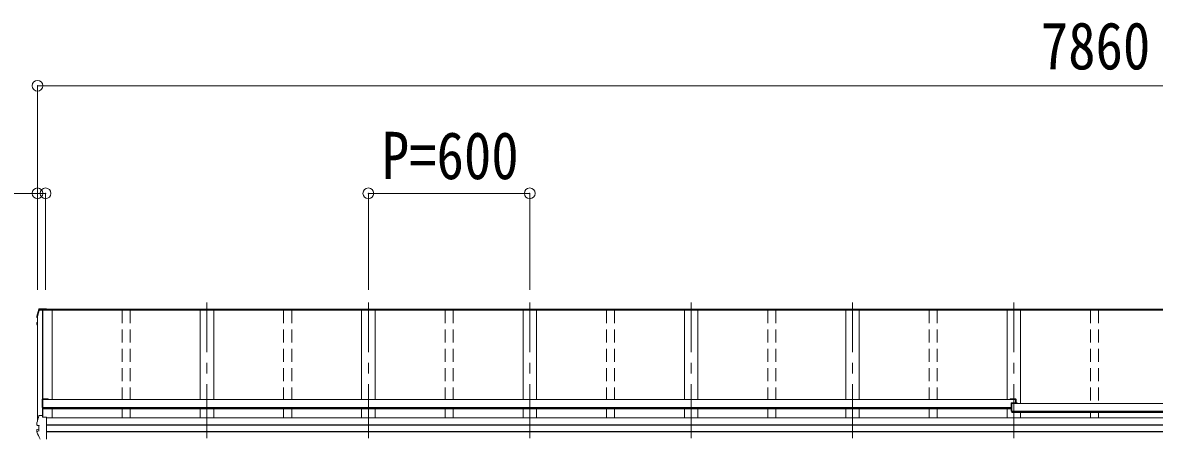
# Model space of a CAD drawing. Units: millimetres at full size, sheet at 1:40; details may follow other scales. Extents: x -11243 to 11243, y -7760 to 7760.
# Drawn here: x -8832 to -4624, y -1997 to -452 of the extents above; entities that cross this region are included whole.
import ezdxf
from ezdxf.enums import TextEntityAlignment as Align

# ---------------------------------------------------------------- set-up
doc = ezdxf.new("R2010")
doc.units = ezdxf.units.MM
doc.header["$LTSCALE"] = 40
doc.header["$PDMODE"] = 32
doc.header["$PDSIZE"] = 40
doc.linetypes.add('CHAIN1', pattern=[8, 5, -1, 1, -1])
doc.linetypes.add('DASHED1', pattern=[1.8, 1.2, -0.6])
for name, color, linetype, lineweight in [('0-1_本体', 5, 'CHAIN1', 9), ('0-3_ELV2', 4, 'Continuous', 9), ('0-6_OTH_LINE', 6, 'Continuous', 9)]:
    doc.layers.add(name, color=color, linetype=linetype, lineweight=lineweight)
doc.styles.add('ＭＳ ゴシック', font='')
doc.styles.get('ＭＳ ゴシック').set_extended_font_data('MS Gothic')

msp = doc.modelspace()

# ---------------------------------------------------------------- linework, layer by layer
at = {"layer": '0-1_本体'}
for p, q in [((-8146.53, -1996.57), (-8146.53, -1492.39)), ((-7546.53, -1996.57), (-7546.53, -1492.39)), ((-6946.53, -1996.57), (-6946.53, -1492.39)), ((-6346.53, -1996.57), (-6346.53, -1492.39)), ((-5746.53, -1996.57), (-5746.53, -1492.39)), ((-5146.53, -1996.57), (-5146.53, -1492.39))]:
    msp.add_line(p, q, dxfattribs=at)
at = {"layer": '0-3_ELV2'}
for p, q in [((-8778.84, -1547.59), (-8778.84, -1543.54)), ((-8778.8, -1543.22), (-8776.48, -1534.37)), ((-8777.79, -1548.86), (-8776.53, -1549.1)), ((-8776.53, -1547.58), (-8777.3, -1547.43)), ((-8776.53, -1547.23), (-8777.21, -1547.1)), ((-8776.53, -1544.28), (-8776.53, -1931.15)), ((-8776.48, -1534.37), (-8774.02, -1525.61)), ((-8774.02, -1525.61), (-8771.4, -1516.94)), ((-8721.53, -1520.92), (-8769.97, -1520.92)), ((-8757.5, -1520.77), (-8769.92, -1520.77)), ((-8769.77, -1519.27), (-8757.73, -1519.27)), ((-8768.53, -1515.66), (-8768.53, -1515.65)), ((-8768.53, -1515.66), (-8743.53, -1515.66)), ((-8768.53, -1515.66), (-8768.53, -1515.66)), ((-8757.73, -1518.18), (-8757.35, -1520.68)), ((-8757.73, -1519.27), (-8757.73, -1518.18)), ((-8743.53, -1518.18), (-8757.73, -1518.18)), ((-8757.73, -1519.27), (-8757.5, -1520.77)), ((-8757.5, -1520.77), (-8757.5, -1520.42)), ((-8757.43, -1520.92), (-8757.43, -1914.34)), ((-8746.53, -1520.68), (-8757.35, -1520.68)), ((-8756.83, -1918.29), (-8756.83, -1520.92)), ((-946.53, -1520.01), (-8746.53, -1520.01)), ((-946.53, -1520.91), (-8746.53, -1520.91)), ((-8743.53, -1519.68), (-8743.53, -1515.66)), ((-949.53, -1517.74), (-8743.53, -1517.74)), ((-8721.53, -1520.83), (-8721.53, -1853.27)), ((-8171.53, -1520.83), (-8171.53, -1853.27)), ((-8121.53, -1520.83), (-8121.53, -1853.27)), ((-7571.53, -1520.83), (-7571.53, -1853.27)), ((-7521.53, -1520.83), (-7521.53, -1853.27)), ((-6971.53, -1520.83), (-6971.53, -1853.27)), ((-6921.53, -1520.83), (-6921.53, -1853.27)), ((-6371.53, -1520.83), (-6371.53, -1853.27)), ((-6321.53, -1520.83), (-6321.53, -1853.27)), ((-5771.53, -1520.83), (-5771.53, -1853.27)), ((-5721.53, -1520.83), (-5721.53, -1853.27)), ((-5171.53, -1520.83), (-5171.53, -1853.27)), ((-5121.53, -1520.83), (-5121.53, -1867.39)), ((-8778.94, -1572.62), (-8778.94, -1568.56)), ((-8776.53, -1571.08), (-8777.89, -1571.35)), ((-8776.53, -1572.61), (-8777.37, -1572.77)), ((-8776.53, -1566.99), (-8777.36, -1567.09)), ((-8777.36, -1567.09), (-8777.36, -1567.09)), ((-8736.83, -1851.11), (-8756.83, -1851.11)), ((-8736.83, -1851.11), (-8736.83, -1853.27)), ((-5160.73, -1851.11), (-5140.73, -1851.11)), ((-5160.73, -1851.11), (-5160.73, -1853.27)), ((-8758.83, -1853.11), (-8758.83, -1882.57)), ((-8756.83, -1882.57), (-8758.83, -1882.57)), ((-8736.83, -1852.65), (-8756.83, -1852.65)), ((-5140.73, -1853.27), (-8756.83, -1853.27)), ((-5156.53, -1882.3), (-8756.83, -1882.3)), ((-5156.53, -1884.05), (-8756.83, -1884.05)), ((-5156.53, -1887.16), (-8756.83, -1887.16)), ((-8721.53, -1887.16), (-8721.53, -1920.83)), ((-8171.53, -1887.16), (-8171.53, -1920.83)), ((-8121.53, -1887.16), (-8121.53, -1920.83)), ((-7571.53, -1887.16), (-7571.53, -1920.83)), ((-7521.53, -1887.16), (-7521.53, -1920.83)), ((-6971.53, -1887.16), (-6971.53, -1920.83)), ((-6921.53, -1887.16), (-6921.53, -1920.83)), ((-6371.53, -1887.16), (-6371.53, -1920.83)), ((-6321.53, -1887.16), (-6321.53, -1920.83)), ((-5771.53, -1887.16), (-5771.53, -1920.83)), ((-5721.53, -1887.16), (-5721.53, -1920.83)), ((-5171.53, -1887.16), (-5171.53, -1920.83)), ((-5160.73, -1852.65), (-5140.73, -1852.65)), ((-5156.53, -1867.23), (-5156.53, -1896.69)), ((-5134.53, -1865.23), (-5154.53, -1865.23)), ((-5154.53, -1901.28), (-5154.53, -1866.77)), ((-5134.53, -1866.77), (-5154.53, -1866.77)), ((-4538.53, -1867.39), (-5154.53, -1867.39)), ((-5140.73, -1865.23), (-5140.73, -1852.65)), ((-5138.73, -1853.11), (-5138.73, -1865.23)), ((-5134.53, -1865.23), (-5134.53, -1867.39)), ((-8769.77, -1912.02), (-8757.73, -1912.02)), ((-8757.5, -1913.52), (-8757.73, -1912.02)), ((-8757.5, -1913.52), (-8757.5, -1913.87)), ((-8756.77, -1918.65), (-8757.5, -1913.87)), ((-8756.79, -1918.65), (-8757.35, -1914.97)), ((-8757.35, -1918.65), (-8757.35, -1914.97)), ((-8743.53, -2001.07), (-8743.53, -1918.65)), ((-949.53, -1920.83), (-8743.53, -1920.83)), ((-5154.53, -1896.69), (-5156.53, -1896.69)), ((-4538.53, -1896.42), (-5154.53, -1896.42)), ((-4538.53, -1898.17), (-5154.53, -1898.17)), ((-4538.53, -1901.28), (-5154.53, -1901.28)), ((-5121.53, -1901.28), (-5121.53, -1920.83)), ((-8778.94, -1972.76), (-8778.94, -1965.37)), ((-8778.84, -1947.72), (-8778.84, -1940.34)), ((-8777.89, -1964.09), (-8771.93, -1962.94)), ((-8777.36, -1971.48), (-8770.96, -1969.78)), ((-8777.36, -1971.48), (-8777.36, -1971.48)), ((-8777.22, -1949.19), (-8777.21, -1949.19)), ((-8770.96, -1949.97), (-8777.21, -1949.19)), ((-8771.53, -1950.1), (-8771.53, -1969.31)), ((-8770.96, -1949.97), (-8770.96, -1949.97)), ((-8770.96, -1969.78), (-8770.96, -1969.78)), ((-949.53, -1947.35), (-8743.53, -1947.35)), ((-949.53, -1948.24), (-8743.53, -1948.24)), ((-949.53, -1971.46), (-8743.53, -1971.46)), ((-949.53, -1973.39), (-8743.53, -1973.39))]:
    msp.add_line(p, q, dxfattribs=at)
at = {"layer": '0-3_ELV2', "linetype": 'DASHED1'}
for p, q in [((-8461.53, -1520.83), (-8461.53, -1853.27)), ((-8431.53, -1520.83), (-8431.53, -1853.27)), ((-7861.53, -1520.83), (-7861.53, -1853.27)), ((-7831.53, -1520.83), (-7831.53, -1853.27)), ((-7261.53, -1520.83), (-7261.53, -1853.27)), ((-7231.53, -1520.83), (-7231.53, -1853.27)), ((-6661.53, -1520.83), (-6661.53, -1853.27)), ((-6631.53, -1520.83), (-6631.53, -1853.27)), ((-6061.53, -1520.83), (-6061.53, -1853.27)), ((-6031.53, -1520.83), (-6031.53, -1853.27)), ((-5461.53, -1520.83), (-5461.53, -1853.27)), ((-5431.53, -1520.83), (-5431.53, -1853.27)), ((-4861.53, -1520.83), (-4861.53, -1867.39)), ((-4831.53, -1520.83), (-4831.53, -1867.39)), ((-8461.53, -1887.16), (-8461.53, -1920.83)), ((-8431.53, -1887.16), (-8431.53, -1920.83)), ((-7861.53, -1887.16), (-7861.53, -1920.83)), ((-7831.53, -1887.16), (-7831.53, -1920.83)), ((-7261.53, -1887.16), (-7261.53, -1920.83)), ((-7231.53, -1887.16), (-7231.53, -1920.83)), ((-6661.53, -1887.16), (-6661.53, -1920.83)), ((-6631.53, -1887.16), (-6631.53, -1920.83)), ((-6061.53, -1887.16), (-6061.53, -1920.83)), ((-6031.53, -1887.16), (-6031.53, -1920.83)), ((-5461.53, -1887.16), (-5461.53, -1920.83)), ((-5431.53, -1887.16), (-5431.53, -1920.83)), ((-4861.53, -1901.28), (-4861.53, -1920.83)), ((-4831.53, -1901.28), (-4831.53, -1920.83))]:
    msp.add_line(p, q, dxfattribs=at)
at = {"layer": '0-3_ELV2'}
for points in [[(-8778.8, -1543.23), (-8778.84, -1543.49), (-8778.84, -1543.54)], [(-8771.39, -1516.93), (-8771.27, -1516.64), (-8771.1, -1516.37), (-8770.88, -1516.15), (-8770.62, -1515.96), (-8770.35, -1515.83), (-8770.08, -1515.75), (-8769.84, -1515.71), (-8769.62, -1515.69), (-8769.36, -1515.67), (-8769.08, -1515.66), (-8768.77, -1515.65), (-8768.45, -1515.65)], [(-8743.53, -1519.68), (-8746.53, -1519.68), (-8746.53, -1520.68)], [(-8776.53, -1578.82), (-8777.45, -1576.59), (-8778.85, -1573.1)], [(-8743.53, -1918.65), (-8757.73, -1918.65), (-8757.73, -1912.02)], [(-8778.84, -1973.26), (-8778.91, -1973.1), (-8778.95, -1972.92), (-8778.94, -1972.75)], [(-8778.85, -1973.24), (-8776, -1980.06), (-8773.05, -1986.79), (-8770.01, -1993.44), (-8766.89, -2000)], [(-8778.8, -1940.03), (-8778.84, -1940.28), (-8778.84, -1940.34)], [(-8778.84, -1947.76), (-8778.84, -1947.67), (-8778.8, -1947.41)], [(-8777.3, -1949.18), (-8777.58, -1949.1), (-8777.82, -1949.03), (-8778.05, -1948.93), (-8778.33, -1948.76), (-8778.59, -1948.49), (-8778.77, -1948.14), (-8778.83, -1947.76)], [(-8778.04, -1973.46), (-8778.14, -1973.13), (-8778.16, -1972.77), (-8778.12, -1972.41), (-8778, -1972.08), (-8777.83, -1971.8), (-8777.61, -1971.6), (-8777.36, -1971.48)], [(-8777.22, -1949.19), (-8777.44, -1949.12), (-8777.65, -1948.98), (-8777.82, -1948.76), (-8777.94, -1948.48), (-8778.01, -1948.17), (-8778.02, -1947.84), (-8777.97, -1947.52)], [(-8771.53, -1950.1), (-8771.54, -1949.98), (-8771.58, -1949.89)], [(-8770.96, -1949.97), (-8770.88, -1949.99), (-8770.8, -1950.04), (-8770.74, -1950.12), (-8770.69, -1950.22), (-8770.66, -1950.33), (-8770.65, -1950.44)], [(-8770.96, -1969.78), (-8770.88, -1969.75), (-8770.8, -1969.68), (-8770.74, -1969.6), (-8770.69, -1969.5), (-8770.66, -1969.38), (-8770.65, -1969.26)]]:
    msp.add_lwpolyline(points, dxfattribs=at)
for centre, radius, start, end in [((-8777.54, -1547.59), 1.3, 166.2046, 259.10358), ((-8293.52, -1666.93), 499.82, 162.96047, 166.14879), ((-8293.51, -1666.93), 498.32, 162.94349, 166.12469), ((-8769.77, -1520.97), 1.7, 89.95676, 162.90929), ((-8777.65, -1568.56), 1.3, 100.9005, 179.9623), ((-8777.65, -1572.62), 1.3, 100.8868, 201.66215), ((-8314.2, -1388.06), 498.64, 201.74241, 202.00165), ((-8314.2, -1387.71), 498.64, 201.78246, 202.00165), ((-8756.83, -1853.11), 2, 90, 180), ((-5140.73, -1853.11), 2, 0, 90), ((-5154.53, -1867.23), 2, 90, 180), ((-8293.52, -2059.68), 499.82, 162.96047, 166.14879), ((-8769.77, -1913.72), 1.7, 89.95676, 162.90929), ((-8777.65, -1965.37), 1.3, 100.9005, 179.9623), ((-8772.03, -1962.45), 0.499, 280.91518, 359.94761)]:
    msp.add_arc(centre, radius, start, end, dxfattribs=at)
at = {"layer": '0-6_OTH_LINE'}
for p, q in [((-8776.53, -686.77), (-8776.53, -1445.77)), ((-8776.53, -686.77), (-916.53, -686.77)), ((-8776.53, -1086.77), (-9125.29, -1086.77)), ((-8776.53, -1086.77), (-8776.53, -1445.77)), ((-8746.53, -1086.77), (-8776.53, -1086.77)), ((-8746.53, -1086.77), (-8746.53, -1445.77)), ((-7546.53, -1086.77), (-7546.53, -1445.77)), ((-6946.53, -1086.77), (-7546.53, -1086.77)), ((-6946.53, -1086.77), (-6946.53, -1445.77))]:
    msp.add_line(p, q, dxfattribs=at)
for p in [(-8776.53, -686.77), (-8776.53, -1086.77), (-8746.53, -1086.77), (-7546.53, -1086.77), (-6946.53, -1086.77)]:
    msp.add_point(p, dxfattribs=at)

# ---------------------------------------------------------------- texts
at = {"layer": '0-6_OTH_LINE', "color": 7, "style": 'ＭＳ ゴシック', "width": 0.85}
for s, p in [('7860', (-5046.53, -678.77)), ('P=600', (-7496.53, -1086.77))]:
    msp.add_text(s, height=176, dxfattribs=at).set_placement(p, align=Align.BOTTOM_LEFT)

doc.saveas('drawing.dxf')
